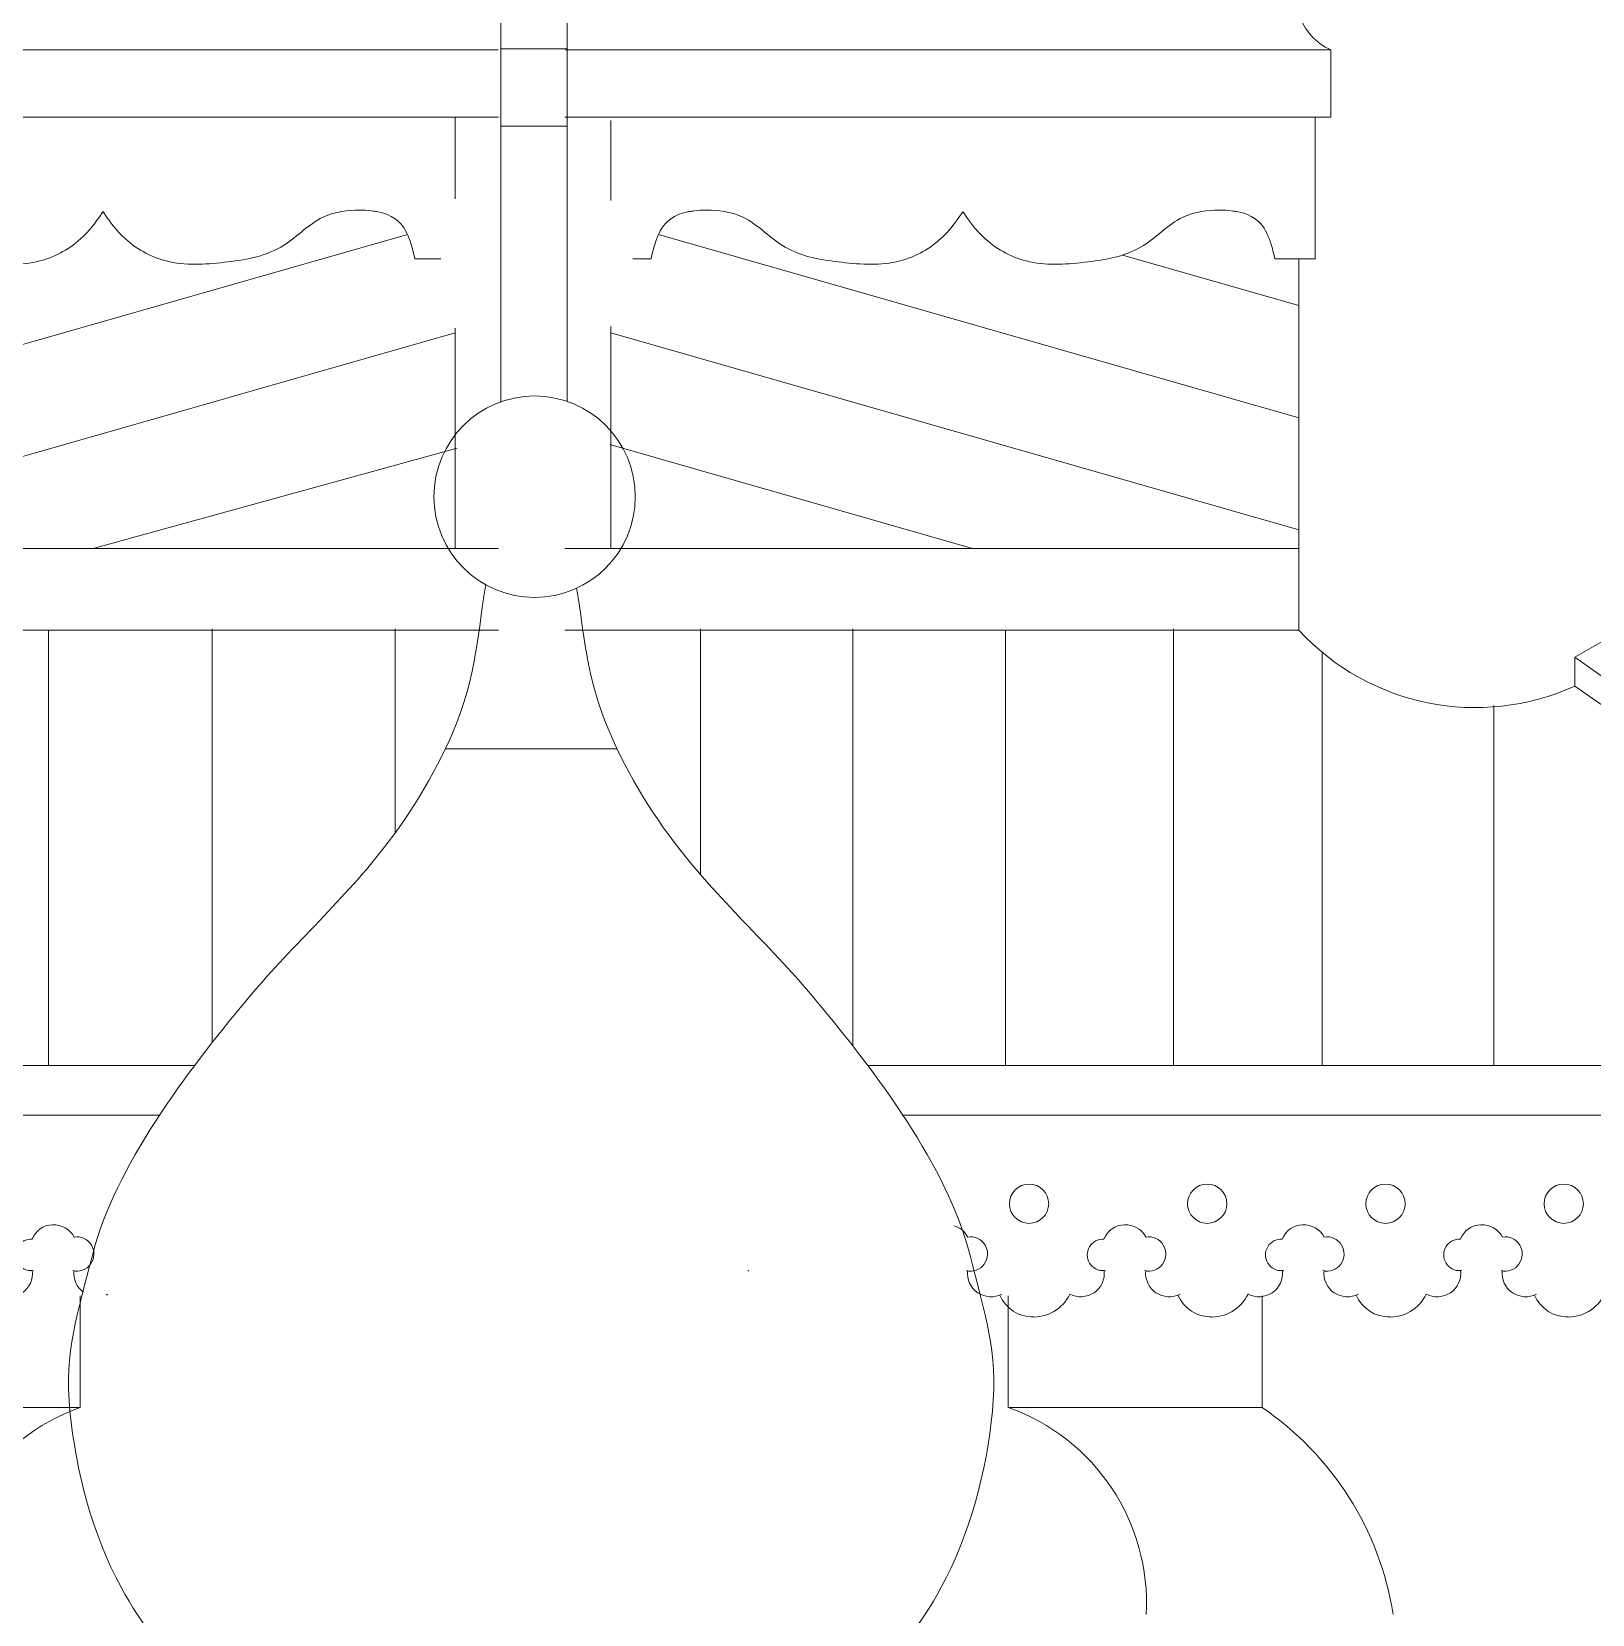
# Model space of a CAD drawing. Header units: millimetres. Extents: x 2399 to 111977, y 1313 to 59551.
# Drawn here: x 72755 to 74274, y 43142 to 44681 of the extents above; entities that cross this region are included whole.
import ezdxf

# ---------------------------------------------------------------- set-up
doc = ezdxf.new("R2010")
doc.units = ezdxf.units.MM
doc.layers.add('main line', color=7, linetype='Continuous', lineweight=13)

msp = doc.modelspace()

# ---------------------------------------------------------------- linework, layer by layer
at = {"layer": 'main line', "color": 7, "linetype": 'Continuous', "lineweight": 13}
for p, q in [((73211.514, 45703.6819), (73211.514, 44321.258)), ((73276.2119, 44321.258), (73276.2119, 45703.6819)), ((72466.572, 44663.54), (73208.9014, 44663.54)), ((73211.514, 44664.6323), (73276.2119, 44664.6323)), ((73274.42, 44663.54), (74019.1593, 44663.54)), ((74019.1593, 44598.128), (74019.1593, 44663.54)), ((72466.572, 44598.128), (73209.1726, 44598.128)), ((73167.041, 44598.128), (73167.041, 44518.6945)), ((73211.514, 44589.4685), (73276.2119, 44589.4685)), ((73273.8705, 44598.128), (74019.1593, 44598.128)), ((73318.4968, 44595.0761), (73318.4968, 44517.1669)), ((74004.0418, 44598.128), (74004.0418, 44460.2853)), ((72497.5479, 44305.8656), (73120.7242, 44484.1714)), ((73988.1833, 44305.8656), (73365.0071, 44484.1714)), ((73988.1833, 44414.8828), (73816.3401, 44464.0513)), ((73153.2844, 44460.2853), (73127.9355, 44460.2853)), ((73340.0066, 44460.2853), (73357.7958, 44460.2853)), ((74004.4048, 44460.2853), (73964.6468, 44460.2853)), ((73988.1833, 44099.0339), (73988.1833, 44460.2853)), ((72497.5479, 44196.8484), (73167.041, 44388.4066)), ((73167.041, 44392.8766), (73167.041, 44178.6851)), ((73318.4968, 44394.4042), (73318.4968, 44178.6851)), ((73988.1833, 44196.8484), (73318.4968, 44388.4619)), ((73670.6505, 44178.6851), (73317.7725, 44279.652)), ((72815.0808, 44178.6851), (73169.0893, 44276.2236)), ((72497.5479, 44178.6851), (73209.1726, 44178.6851)), ((73273.8705, 44178.6851), (73988.1833, 44178.6851)), ((72497.5479, 44099.0339), (73209.1726, 44099.0339)), ((72771.6376, 44099.0339), (72771.6376, 43675.7242)), ((72930.8405, 44100.4699), (72930.8405, 43698.0762)), ((73108.9458, 44100.4699), (73108.9458, 43902.1978)), ((73273.8705, 44099.0339), (73988.1833, 44099.0339)), ((73405.8153, 44100.4699), (73405.8153, 43861.4678)), ((73554.2501, 44100.4699), (73554.2501, 43694.5121)), ((73702.6849, 44099.0339), (73702.6849, 43675.7242)), ((73865.9549, 44100.4699), (73865.9549, 43675.7242)), ((74308.1561, 44102.4789), (74256.4833, 44072.9799)), ((74010.6487, 44077.724), (74010.6487, 43675.7242)), ((74256.4833, 44072.9799), (74256.4833, 44044.7497)), ((74256.4833, 44072.9799), (74797.3529, 43689.9389)), ((74789.0071, 43675.7242), (74256.4833, 44044.7497)), ((74177.6597, 44025.995), (74177.6597, 43675.7242)), ((73157.6535, 43983.854), (73324.65, 43983.854)), ((69290.348, 43675.7242), (72913.671, 43675.7242)), ((73568.6325, 43675.7242), (77216.722, 43675.7242)), ((69293.6599, 43627.3017), (72879.4085, 43627.3017)), ((73602.895, 43627.3017), (77203.8172, 43627.3017)), ((72802.3716, 43343.0785), (72802.3716, 43451.7635)), ((73705.4001, 43343.0785), (73705.4001, 43451.7635)), ((73952.2399, 43343.0785), (73952.2399, 43451.7635)), ((72555.5318, 43343.0785), (72802.3716, 43343.0785)), ((73952.2399, 43343.0785), (73705.4001, 43343.0785))]:
    msp.add_line(p, q, dxfattribs=at)
at = {"layer": 'main line', "color": 7, "linetype": 'Continuous', "lineweight": 13, "flags": 128}
for points in [[(72795.0435, 43476.1599, 1.219803903), (72796.4739, 43508.8418, 0.63216014), (72755.5099, 43506.8436, 1.067465283), (72755.7447, 43476.1599, -0.60309642), (72722.3529, 43453.3936)], [(72795.0435, 43476.1599, 1.219803903), (72796.4739, 43508.8418, 0.63216014), (72755.5099, 43506.8436, 1.067465283), (72755.7447, 43476.1599, -0.60309642), (72722.3529, 43453.3936)], [(72795.0435, 43476.1599, 1.219803903), (72796.4739, 43508.8418, 0.63216014), (72755.5099, 43506.8436, 1.067465283), (72755.7447, 43476.1599, -0.60309642), (72722.3529, 43453.3936)], [(72795.0435, 43476.1599, 1.219803903), (72796.4739, 43508.8418, 0.63216014), (72755.5099, 43506.8436, 1.067465283), (72755.7447, 43476.1599, -0.60309642), (72722.3529, 43453.3936)], [(72795.0435, 43476.1599, 1.219803903), (72796.4739, 43508.8418, 0.63216014), (72755.5099, 43506.8436, 1.067465283), (72755.7447, 43476.1599, -0.60309642), (72722.3529, 43453.3936)], [(72795.0435, 43476.1599, 1.219803903), (72796.4739, 43508.8418, 0.63216014), (72755.5099, 43506.8436, 1.067465283), (72755.7447, 43476.1599, -0.60309642), (72722.3529, 43453.3936)], [(73664.558, 43476.1599, 1.219803903), (73665.9885, 43508.8418, 0.199841673), (73652.4668, 43519.8713)], [(73664.558, 43476.1599, 1.219803903), (73665.9885, 43508.8418, 0.199841673), (73652.4668, 43519.8713)], [(73664.558, 43476.1599, 1.219803903), (73665.9885, 43508.8418, 0.199841673), (73652.4668, 43519.8713)], [(73664.558, 43476.1599, 1.219803903), (73665.9885, 43508.8418, 0.199841673), (73652.4668, 43519.8713)], [(73664.558, 43476.1599, 1.219803903), (73665.9885, 43508.8418, 0.199841673), (73652.4668, 43519.8713)], [(73664.558, 43476.1599, 1.219803903), (73665.9885, 43508.8418, 0.199841673), (73652.4668, 43519.8713)], [(73837.97, 43476.1599, 1.219803903), (73839.4004, 43508.8418, 0.63216014), (73798.4364, 43506.8436, 1.067465283), (73798.6712, 43476.1599, -0.60309642), (73765.2794, 43453.3936)], [(73837.97, 43476.1599, 1.219803903), (73839.4004, 43508.8418, 0.63216014), (73798.4364, 43506.8436, 1.067465283), (73798.6712, 43476.1599, -0.60309642), (73765.2794, 43453.3936)], [(73837.97, 43476.1599, 1.219803903), (73839.4004, 43508.8418, 0.63216014), (73798.4364, 43506.8436, 1.067465283), (73798.6712, 43476.1599, -0.60309642), (73765.2794, 43453.3936)], [(73837.97, 43476.1599, 1.219803903), (73839.4004, 43508.8418, 0.63216014), (73798.4364, 43506.8436, 1.067465283), (73798.6712, 43476.1599, -0.60309642), (73765.2794, 43453.3936)], [(73837.97, 43476.1599, 1.219803903), (73839.4004, 43508.8418, 0.63216014), (73798.4364, 43506.8436, 1.067465283), (73798.6712, 43476.1599, -0.60309642), (73765.2794, 43453.3936)], [(73837.97, 43476.1599, 1.219803903), (73839.4004, 43508.8418, 0.63216014), (73798.4364, 43506.8436, 1.067465283), (73798.6712, 43476.1599, -0.60309642), (73765.2794, 43453.3936)], [(74011.382, 43476.1599, 1.219803903), (74012.8124, 43508.8418, 0.63216014), (73971.8484, 43506.8436, 1.067465283), (73972.0831, 43476.1599, -0.60309642), (73938.6914, 43453.3936)], [(74011.382, 43476.1599, 1.219803903), (74012.8124, 43508.8418, 0.63216014), (73971.8484, 43506.8436, 1.067465283), (73972.0831, 43476.1599, -0.60309642), (73938.6914, 43453.3936)], [(74011.382, 43476.1599, 1.219803903), (74012.8124, 43508.8418, 0.63216014), (73971.8484, 43506.8436, 1.067465283), (73972.0831, 43476.1599, -0.60309642), (73938.6914, 43453.3936)], [(74011.382, 43476.1599, 1.219803903), (74012.8124, 43508.8418, 0.63216014), (73971.8484, 43506.8436, 1.067465283), (73972.0831, 43476.1599, -0.60309642), (73938.6914, 43453.3936)], [(74011.382, 43476.1599, 1.219803903), (74012.8124, 43508.8418, 0.63216014), (73971.8484, 43506.8436, 1.067465283), (73972.0831, 43476.1599, -0.60309642), (73938.6914, 43453.3936)], [(74011.382, 43476.1599, 1.219803903), (74012.8124, 43508.8418, 0.63216014), (73971.8484, 43506.8436, 1.067465283), (73972.0831, 43476.1599, -0.60309642), (73938.6914, 43453.3936)], [(74184.7939, 43476.1599, 1.219803903), (74186.2244, 43508.8418, 0.63216014), (74145.2604, 43506.8436, 1.067465283), (74145.4951, 43476.1599, -0.60309642), (74112.1033, 43453.3936)], [(74184.7939, 43476.1599, 1.219803903), (74186.2244, 43508.8418, 0.63216014), (74145.2604, 43506.8436, 1.067465283), (74145.4951, 43476.1599, -0.60309642), (74112.1033, 43453.3936)], [(74184.7939, 43476.1599, 1.219803903), (74186.2244, 43508.8418, 0.63216014), (74145.2604, 43506.8436, 1.067465283), (74145.4951, 43476.1599, -0.60309642), (74112.1033, 43453.3936)], [(74184.7939, 43476.1599, 1.219803903), (74186.2244, 43508.8418, 0.63216014), (74145.2604, 43506.8436, 1.067465283), (74145.4951, 43476.1599, -0.60309642), (74112.1033, 43453.3936)], [(74184.7939, 43476.1599, 1.219803903), (74186.2244, 43508.8418, 0.63216014), (74145.2604, 43506.8436, 1.067465283), (74145.4951, 43476.1599, -0.60309642), (74112.1033, 43453.3936)], [(74184.7939, 43476.1599, 1.219803903), (74186.2244, 43508.8418, 0.63216014), (74145.2604, 43506.8436, 1.067465283), (74145.4951, 43476.1599, -0.60309642), (74112.1033, 43453.3936)], [(72756.9424, 43476.1599, -0.017938026), (72755.771, 43475.916)], [(72756.9424, 43476.1599, -0.017938026), (72755.771, 43475.916)], [(72756.9424, 43476.1599, -0.017938026), (72755.771, 43475.916)], [(72756.9424, 43476.1599, -0.017938026), (72755.771, 43475.916)], [(72756.9424, 43476.1599, -0.017938026), (72755.771, 43475.916)], [(72756.9424, 43476.1599, -0.017938026), (72755.771, 43475.916)], [(72796.2412, 43476.1599, 0.27065965), (72805.547, 43455.0763)], [(72796.2412, 43476.1599, 0.27065965), (72805.547, 43455.0763)], [(72796.2412, 43476.1599, 0.27065965), (72805.547, 43455.0763)], [(72796.2412, 43476.1599, 0.27065965), (72805.547, 43455.0763)], [(72796.2412, 43476.1599, 0.27065965), (72805.547, 43455.0763)], [(72796.2412, 43476.1599, 0.27065965), (72805.547, 43455.0763)], [(73453.045, 43476.1599, -0.017938026), (73451.8736, 43475.916)], [(73453.045, 43476.1599, -0.017938026), (73451.8736, 43475.916)], [(73453.045, 43476.1599, -0.017938026), (73451.8736, 43475.916)], [(73453.045, 43476.1599, -0.017938026), (73451.8736, 43475.916)], [(73453.045, 43476.1599, -0.017938026), (73451.8736, 43475.916)], [(73453.045, 43476.1599, -0.017938026), (73451.8736, 43475.916)], [(73665.7557, 43476.1599, 0.60309642), (73699.1475, 43453.3936)], [(73665.7557, 43476.1599, 0.60309642), (73699.1475, 43453.3936)], [(73665.7557, 43476.1599, 0.60309642), (73699.1475, 43453.3936)], [(73665.7557, 43476.1599, 0.60309642), (73699.1475, 43453.3936)], [(73665.7557, 43476.1599, 0.60309642), (73699.1475, 43453.3936)], [(73665.7557, 43476.1599, 0.60309642), (73699.1475, 43453.3936)], [(73799.8689, 43476.1599, -0.017938026), (73798.6975, 43475.916)], [(73799.8689, 43476.1599, -0.017938026), (73798.6975, 43475.916)], [(73799.8689, 43476.1599, -0.017938026), (73798.6975, 43475.916)], [(73799.8689, 43476.1599, -0.017938026), (73798.6975, 43475.916)], [(73799.8689, 43476.1599, -0.017938026), (73798.6975, 43475.916)], [(73799.8689, 43476.1599, -0.017938026), (73798.6975, 43475.916)], [(73839.1677, 43476.1599, 0.60309642), (73872.5595, 43453.3936)], [(73839.1677, 43476.1599, 0.60309642), (73872.5595, 43453.3936)], [(73839.1677, 43476.1599, 0.60309642), (73872.5595, 43453.3936)], [(73839.1677, 43476.1599, 0.60309642), (73872.5595, 43453.3936)], [(73839.1677, 43476.1599, 0.60309642), (73872.5595, 43453.3936)], [(73839.1677, 43476.1599, 0.60309642), (73872.5595, 43453.3936)], [(73973.2809, 43476.1599, -0.017938026), (73972.1095, 43475.916)], [(73973.2809, 43476.1599, -0.017938026), (73972.1095, 43475.916)], [(73973.2809, 43476.1599, -0.017938026), (73972.1095, 43475.916)], [(73973.2809, 43476.1599, -0.017938026), (73972.1095, 43475.916)], [(73973.2809, 43476.1599, -0.017938026), (73972.1095, 43475.916)], [(73973.2809, 43476.1599, -0.017938026), (73972.1095, 43475.916)], [(74012.5797, 43476.1599, 0.60309642), (74045.9714, 43453.3936)], [(74012.5797, 43476.1599, 0.60309642), (74045.9714, 43453.3936)], [(74012.5797, 43476.1599, 0.60309642), (74045.9714, 43453.3936)], [(74012.5797, 43476.1599, 0.60309642), (74045.9714, 43453.3936)], [(74012.5797, 43476.1599, 0.60309642), (74045.9714, 43453.3936)], [(74012.5797, 43476.1599, 0.60309642), (74045.9714, 43453.3936)], [(74146.6928, 43476.1599, -0.017938026), (74145.5215, 43475.916)], [(74146.6928, 43476.1599, -0.017938026), (74145.5215, 43475.916)], [(74146.6928, 43476.1599, -0.017938026), (74145.5215, 43475.916)], [(74146.6928, 43476.1599, -0.017938026), (74145.5215, 43475.916)], [(74146.6928, 43476.1599, -0.017938026), (74145.5215, 43475.916)], [(74146.6928, 43476.1599, -0.017938026), (74145.5215, 43475.916)], [(74185.9916, 43476.1599, 0.60309642), (74219.3834, 43453.3936)], [(74185.9916, 43476.1599, 0.60309642), (74219.3834, 43453.3936)], [(74185.9916, 43476.1599, 0.60309642), (74219.3834, 43453.3936)], [(74185.9916, 43476.1599, 0.60309642), (74219.3834, 43453.3936)], [(74185.9916, 43476.1599, 0.60309642), (74219.3834, 43453.3936)], [(74185.9916, 43476.1599, 0.60309642), (74219.3834, 43453.3936)], [(72827.5185, 43452.4088, 0.025540999), (72829.6329, 43453.3936)], [(72827.5185, 43452.4088, 0.025540999), (72829.6329, 43453.3936)], [(72827.5185, 43452.4088, 0.025540999), (72829.6329, 43453.3936)], [(72827.5185, 43452.4088, 0.025540999), (72829.6329, 43453.3936)], [(72827.5185, 43452.4088, 0.025540999), (72829.6329, 43453.3936)], [(72827.5185, 43452.4088, 0.025540999), (72829.6329, 43453.3936)], [(73697.0331, 43452.4088, 0.304535594), (73729.8065, 43431.0501)], [(73697.0331, 43452.4088, 0.304535594), (73729.8065, 43431.0501)], [(73697.0331, 43452.4088, 0.304535594), (73729.8065, 43431.0501)], [(73697.0331, 43452.4088, 0.304535594), (73729.8065, 43431.0501)], [(73697.0331, 43452.4088, 0.304535594), (73729.8065, 43431.0501)], [(73697.0331, 43452.4088, 0.304535594), (73729.8065, 43431.0501)], [(73727.3517, 43431.0501, 0.304535594), (73765.2794, 43453.3936)], [(73727.3517, 43431.0501, 0.304535594), (73765.2794, 43453.3936)], [(73727.3517, 43431.0501, 0.304535594), (73765.2794, 43453.3936)], [(73727.3517, 43431.0501, 0.304535594), (73765.2794, 43453.3936)], [(73727.3517, 43431.0501, 0.304535594), (73765.2794, 43453.3936)], [(73727.3517, 43431.0501, 0.304535594), (73765.2794, 43453.3936)], [(73870.4451, 43452.4088, 0.304535594), (73903.2184, 43431.0501)], [(73870.4451, 43452.4088, 0.304535594), (73903.2184, 43431.0501)], [(73870.4451, 43452.4088, 0.304535594), (73903.2184, 43431.0501)], [(73870.4451, 43452.4088, 0.304535594), (73903.2184, 43431.0501)], [(73870.4451, 43452.4088, 0.304535594), (73903.2184, 43431.0501)], [(73870.4451, 43452.4088, 0.304535594), (73903.2184, 43431.0501)], [(73900.7637, 43431.0501, 0.304535594), (73938.6914, 43453.3936)], [(73900.7637, 43431.0501, 0.304535594), (73938.6914, 43453.3936)], [(73900.7637, 43431.0501, 0.304535594), (73938.6914, 43453.3936)], [(73900.7637, 43431.0501, 0.304535594), (73938.6914, 43453.3936)], [(73900.7637, 43431.0501, 0.304535594), (73938.6914, 43453.3936)], [(73900.7637, 43431.0501, 0.304535594), (73938.6914, 43453.3936)], [(74043.857, 43452.4088, 0.304535594), (74076.6304, 43431.0501)], [(74043.857, 43452.4088, 0.304535594), (74076.6304, 43431.0501)], [(74043.857, 43452.4088, 0.304535594), (74076.6304, 43431.0501)], [(74043.857, 43452.4088, 0.304535594), (74076.6304, 43431.0501)], [(74043.857, 43452.4088, 0.304535594), (74076.6304, 43431.0501)], [(74043.857, 43452.4088, 0.304535594), (74076.6304, 43431.0501)], [(74074.1757, 43431.0501, 0.304535594), (74112.1033, 43453.3936)], [(74074.1757, 43431.0501, 0.304535594), (74112.1033, 43453.3936)], [(74074.1757, 43431.0501, 0.304535594), (74112.1033, 43453.3936)], [(74074.1757, 43431.0501, 0.304535594), (74112.1033, 43453.3936)], [(74074.1757, 43431.0501, 0.304535594), (74112.1033, 43453.3936)], [(74074.1757, 43431.0501, 0.304535594), (74112.1033, 43453.3936)], [(74217.269, 43452.4088, 0.304535594), (74250.0423, 43431.0501)], [(74217.269, 43452.4088, 0.304535594), (74250.0423, 43431.0501)], [(74217.269, 43452.4088, 0.304535594), (74250.0423, 43431.0501)], [(74217.269, 43452.4088, 0.304535594), (74250.0423, 43431.0501)], [(74217.269, 43452.4088, 0.304535594), (74250.0423, 43431.0501)], [(74217.269, 43452.4088, 0.304535594), (74250.0423, 43431.0501)], [(74247.5876, 43431.0501, 0.304535594), (74285.5153, 43453.3936)], [(74247.5876, 43431.0501, 0.304535594), (74285.5153, 43453.3936)], [(74247.5876, 43431.0501, 0.304535594), (74285.5153, 43453.3936)], [(74247.5876, 43431.0501, 0.304535594), (74285.5153, 43453.3936)], [(74247.5876, 43431.0501, 0.304535594), (74285.5153, 43453.3936)], [(74247.5876, 43431.0501, 0.304535594), (74285.5153, 43453.3936)]]:
    msp.add_lwpolyline(points, format="xyb", dxfattribs=at)
at = {"layer": 'main line', "color": 7, "linetype": 'Continuous', "lineweight": 13}
for centre, radius in [((73244.4835, 44229.0044), 97.9679), ((73725.5447, 43541.2726), 19.1338), ((73725.5447, 43541.2726), 19.1338), ((73725.5447, 43541.2726), 19.1338), ((73725.5447, 43541.2726), 19.1338), ((73725.5447, 43541.2726), 19.1338), ((73725.5447, 43541.2726), 19.1338), ((73898.9567, 43541.2726), 19.1338), ((73898.9567, 43541.2726), 19.1338), ((73898.9567, 43541.2726), 19.1338), ((73898.9567, 43541.2726), 19.1338), ((73898.9567, 43541.2726), 19.1338), ((73898.9567, 43541.2726), 19.1338), ((74072.3686, 43541.2726), 19.1338), ((74072.3686, 43541.2726), 19.1338), ((74072.3686, 43541.2726), 19.1338), ((74072.3686, 43541.2726), 19.1338), ((74072.3686, 43541.2726), 19.1338), ((74072.3686, 43541.2726), 19.1338), ((74245.7806, 43541.2726), 19.1338), ((74245.7806, 43541.2726), 19.1338), ((74245.7806, 43541.2726), 19.1338), ((74245.7806, 43541.2726), 19.1338), ((74245.7806, 43541.2726), 19.1338), ((74245.7806, 43541.2726), 19.1338)]:
    msp.add_circle(centre, radius, dxfattribs=at)
for centre, radius, start, end in [((74043.3541, 44716.3727), 58.1093, 198.2987864, 245.39452), ((74159.8998, 44257.5648), 233.7062, 222.7135968, 294.4103271), ((72870.1406, 43152.5408), 202.2306, 109.5790686, 183.0463562), ((73637.6311, 43152.5408), 202.2306, 356.9536438, 70.4209314), ((73783.0735, 43094.7011), 300.5138, 9.0157556, 55.7417599)]:
    msp.add_arc(centre, radius, start, end, dxfattribs=at)
for points, knots in [([(72824.51, 44506.4417), (72824.51, 44506.4417), (72816.3165, 44492.7259), (72804.9472, 44481.8124), (72793.2172, 44470.5526), (72778.7565, 44462.4243), (72762.9989, 44458.3414), (72744.6532, 44453.5878), (72725.5924, 44454.8797), (72706.6951, 44456.9892), (72687.5025, 44459.1317), (72668.2535, 44462.2346), (72651.5754, 44471.7585), (72636.8967, 44480.1405), (72625.5743, 44493.7087), (72610.296, 44500.8882), (72586.5738, 44512.0356), (72559.0376, 44506.4417), (72559.0376, 44506.4417)], [0, 0, 0, 0, 1, 1, 1, 2, 2, 2, 3, 3, 3, 4, 4, 4, 5, 5, 5, 6, 6, 6, 6]), ([(72824.51, 44506.4417), (72824.51, 44506.4417), (72832.7035, 44492.7259), (72844.0728, 44481.8124), (72855.8028, 44470.5526), (72870.2635, 44462.4243), (72886.021, 44458.3414), (72904.3667, 44453.5878), (72923.4275, 44454.8797), (72942.3248, 44456.9892), (72961.5175, 44459.1317), (72980.7664, 44462.2346), (72997.4446, 44471.7585), (73012.1233, 44480.1405), (73023.4457, 44493.7087), (73038.724, 44500.8882), (73062.4461, 44512.0356), (73089.9823, 44506.4417), (73089.9823, 44506.4417)], [0, 0, 0, 0, 1, 1, 1, 2, 2, 2, 3, 3, 3, 4, 4, 4, 5, 5, 5, 6, 6, 6, 6]), ([(73661.2213, 44506.4417), (73661.2213, 44506.4417), (73653.0278, 44492.7259), (73641.6585, 44481.8124), (73629.9285, 44470.5526), (73615.4678, 44462.4243), (73599.7102, 44458.3414), (73581.3645, 44453.5878), (73562.3037, 44454.8797), (73543.4064, 44456.9892), (73524.2138, 44459.1317), (73504.9648, 44462.2346), (73488.2867, 44471.7585), (73473.608, 44480.1405), (73462.2856, 44493.7087), (73447.0073, 44500.8882), (73423.2851, 44512.0356), (73395.7489, 44506.4417), (73395.7489, 44506.4417)], [0, 0, 0, 0, 1, 1, 1, 2, 2, 2, 3, 3, 3, 4, 4, 4, 5, 5, 5, 6, 6, 6, 6]), ([(73661.2213, 44506.4417), (73661.2213, 44506.4417), (73669.4148, 44492.7259), (73680.7841, 44481.8124), (73692.5141, 44470.5526), (73706.9748, 44462.4243), (73722.7323, 44458.3414), (73741.078, 44453.5878), (73760.1388, 44454.8797), (73779.0361, 44456.9892), (73798.2288, 44459.1317), (73817.4777, 44462.2346), (73834.1559, 44471.7585), (73848.8346, 44480.1405), (73860.157, 44493.7087), (73875.4353, 44500.8882), (73899.1575, 44512.0356), (73926.6936, 44506.4417), (73926.6936, 44506.4417)], [0, 0, 0, 0, 1, 1, 1, 2, 2, 2, 3, 3, 3, 4, 4, 4, 5, 5, 5, 6, 6, 6, 6]), ([(73127.9355, 44460.2853), (73127.9355, 44460.2853), (73126.2259, 44469.0736), (73123.3218, 44477.5039), (73120.8989, 44484.5373), (73117.7685, 44491.4688), (73112.3396, 44496.5256), (73103.2476, 44504.9946), (73089.9823, 44506.4417), (73089.9823, 44506.4417)], [0, 0, 0, 0, 1, 1, 1, 2, 2, 2, 3, 3, 3, 3]), ([(73357.7958, 44460.2853), (73357.7958, 44460.2853), (73359.5054, 44469.0736), (73362.4095, 44477.5039), (73364.8324, 44484.5373), (73367.9628, 44491.4688), (73373.3917, 44496.5256), (73382.4837, 44504.9946), (73395.7489, 44506.4417), (73395.7489, 44506.4417)], [0, 0, 0, 0, 1, 1, 1, 2, 2, 2, 3, 3, 3, 3]), ([(73964.6468, 44460.2853), (73964.6468, 44460.2853), (73962.9372, 44469.0736), (73960.0331, 44477.5039), (73957.6102, 44484.5373), (73954.4798, 44491.4688), (73949.0509, 44496.5256), (73939.9589, 44504.9946), (73926.6936, 44506.4417), (73926.6936, 44506.4417)], [0, 0, 0, 0, 1, 1, 1, 2, 2, 2, 3, 3, 3, 3]), ([(73024.1629, 43000.0721), (73024.1629, 43000.0721), (72955.4718, 43029.0496), (72919.8993, 43064.5049), (72891.3668, 43092.9434), (72861.3959, 43132.8472), (72842.125, 43168.204), (72814.4154, 43219.0433), (72797.8726, 43281.6672), (72792.3594, 43339.5083), (72786.7317, 43398.5508), (72799.7649, 43433.3899), (72814.1816, 43490.8999), (72835.9682, 43577.8092), (72906.1574, 43669.2863), (72963.3914, 43738.329), (73005.6609, 43789.3197), (73055.6663, 43833.5425), (73096.4958, 43885.6889), (73126.1037, 43923.5035), (73150.8861, 43964.8822), (73168.8859, 44009.4311), (73189.2974, 44059.9488), (73191.7091, 44117.8801), (73196.9292, 44143.3522)], [0, 0, 0, 0, 1, 1, 1, 2, 2, 2, 3, 3, 3, 4, 4, 4, 5, 5, 5, 6, 6, 6, 7, 7, 7, 8, 8, 8, 8]), ([(73458.1406, 43000.0721), (73458.1406, 43000.0721), (73526.8317, 43029.0496), (73562.4042, 43064.5049), (73590.9367, 43092.9434), (73620.9075, 43132.8472), (73640.1785, 43168.204), (73667.8881, 43219.0433), (73684.4309, 43281.6672), (73689.944, 43339.5083), (73695.5717, 43398.5508), (73682.5385, 43433.3899), (73668.1218, 43490.8999), (73646.3353, 43577.8092), (73576.1461, 43669.2863), (73518.912, 43738.329), (73476.6425, 43789.3197), (73426.6372, 43833.5425), (73385.8077, 43885.6889), (73356.1998, 43923.5035), (73331.4174, 43964.8822), (73313.4176, 44009.4311), (73293.0061, 44059.9488), (73290.5423, 44114.4823), (73285.3223, 44139.9544)], [0, 0, 0, 0, 1, 1, 1, 2, 2, 2, 3, 3, 3, 4, 4, 4, 5, 5, 5, 6, 6, 6, 7, 7, 7, 8, 8, 8, 8])]:
    msp.add_open_spline(points, degree=3, knots=knots, dxfattribs=at)

doc.saveas('drawing.dxf')
